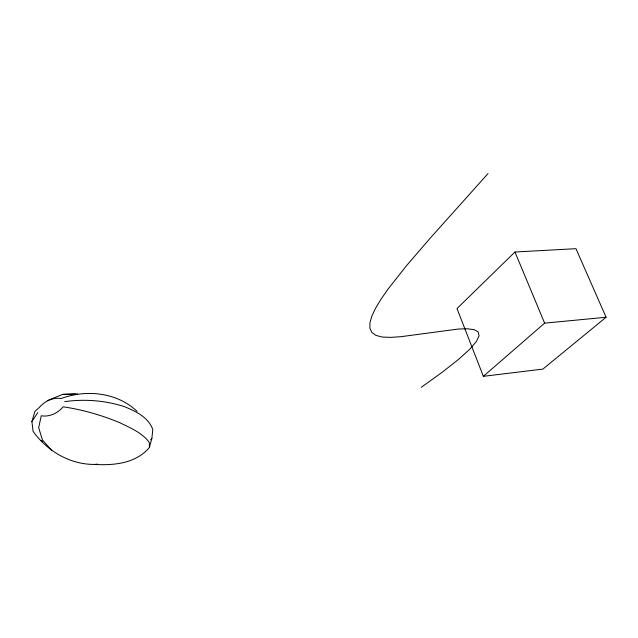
<?xml version="1.0" encoding="UTF-8"?>
<svg xmlns="http://www.w3.org/2000/svg" width="638" height="638" viewBox="0 0 638 638"><rect width="100%" height="100%" fill="white"/><g stroke="black" fill="none" stroke-linecap="round" stroke-linejoin="round"><path stroke-width="0.96" d="M137.082 411.374C117.24 392.41 86.258 389.132 61.184 398.527A24.372 20.791 -55.5 0 0 39.309 407.467L34.907 411.438L31.9 421.543L33.104 431.392C47.34 451.138 69.949 464.592 94.655 464.44C114.138 465.533 136.053 463.443 149.436 447.421L151.876 438.33L152.809 429.518C148.263 417.14 135.719 411.271 124.314 406.613C105.087 400.449 84.679 398.822 64.693 401.645M31.9 421.543L37.778 412.634M150.6 439.845L151.876 438.33M488.046 173.56L429.813 238.604L406.382 265.839L388.04 289.102L381.046 299.166L375.63 308.13L371.898 315.969L369.952 322.653L369.888 328.139L371.818 332.39L375.846 335.365L382.098 337.024L390.576 337.374L400.808 336.697L458.483 329.025L467.383 328.785L474.13 329.663L478.189 331.935L479.058 335.859L476.283 341.657L469.432 349.552L458.156 359.712L442.166 372.273L421.24 387.322M514.954 252.01L457.007 308.545L483.349 376.332L542.89 369.083L606.1 317.261L575.955 248.684L514.954 252.01L544.629 323.147L483.349 376.332M47.3 400.664L62.707 394.364L77.661 393.965M94.655 464.44L97.55 464.153M544.629 323.147L606.1 317.261M62.707 394.364L75.42 394.029M40.832 440.499L42.531 441.528M51.598 450.356L42.435 439.917L38.679 427.707L41.247 415.769A24.084 20.44 -53.9 0 0 63.186 406.821C82.677 409.668 101.665 415.194 119.856 422.723C130.431 427.946 142.075 432.668 149.332 442.445L149.436 447.421"/></g></svg>
